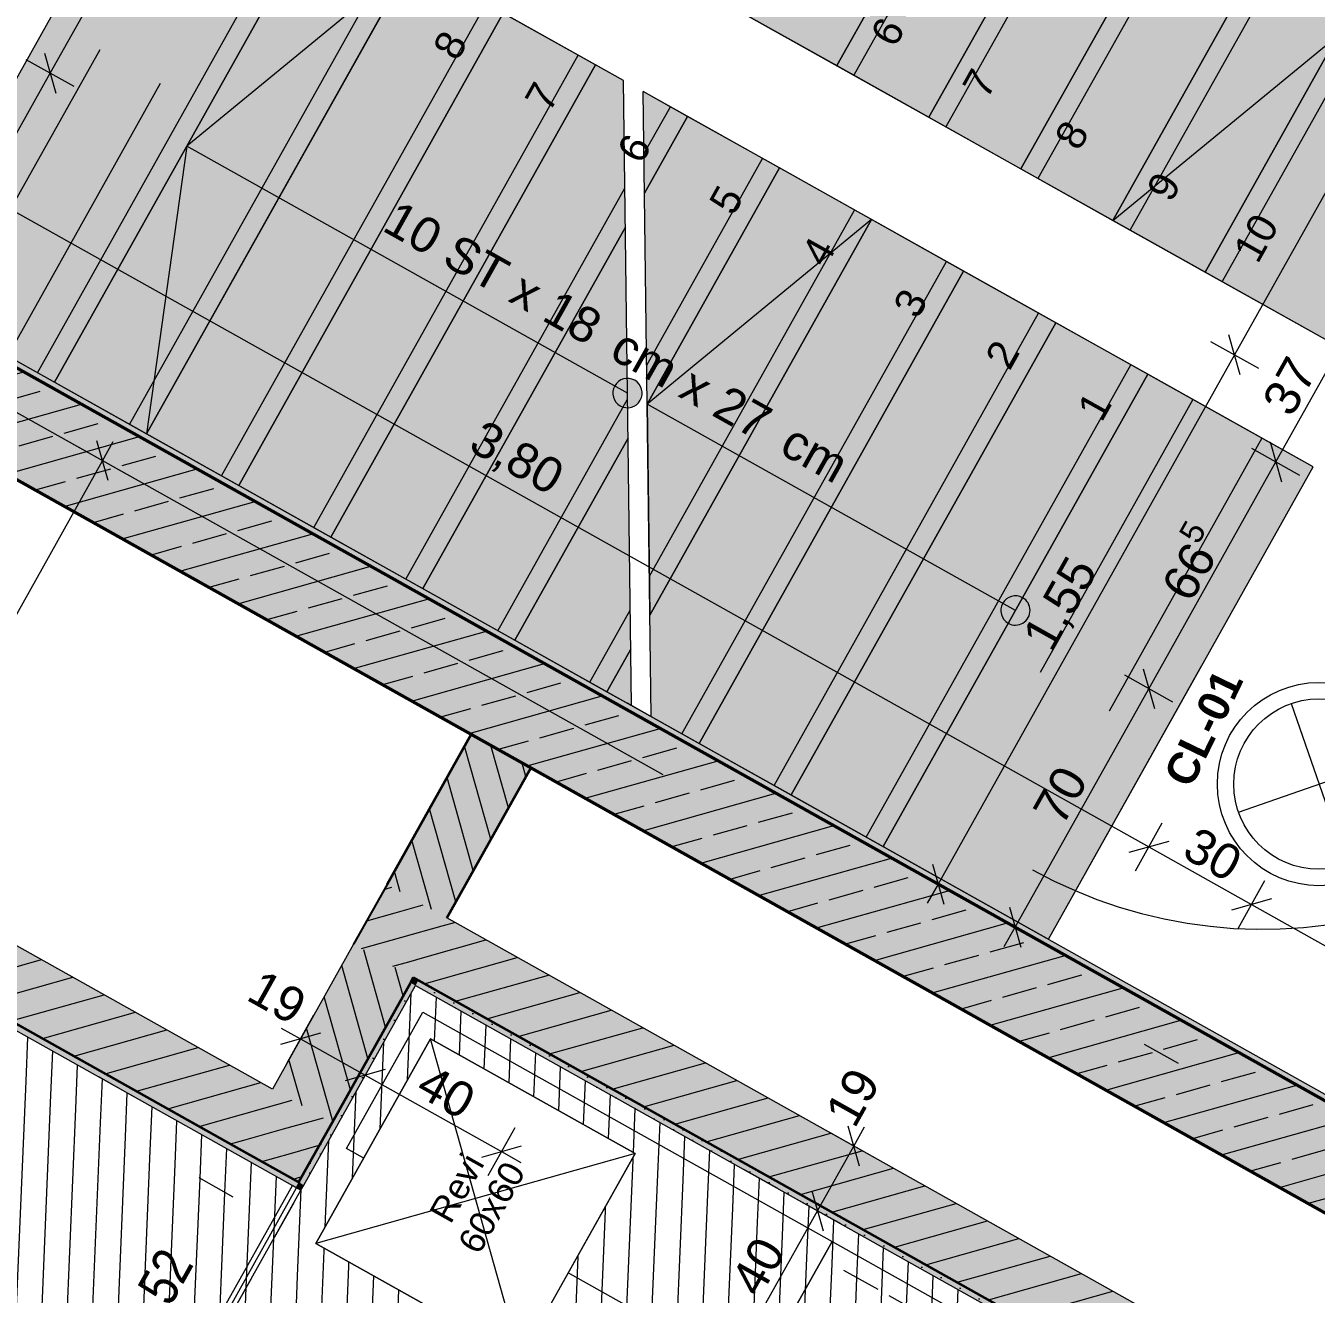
# Model space of a CAD drawing. Header units: metres. Extents: x -27.1 to 50.1, y 105.7 to 163.4.
# Drawn here: x 7.928 to 11.23, y 148.608 to 151.853 of the extents above; entities that cross this region are included whole.
import ezdxf

# ---------------------------------------------------------------- set-up
doc = ezdxf.new("R2010")
doc.units = ezdxf.units.M
doc.header["$MEASUREMENT"] = 0
for name, pattern in [('Punktlinie', [0.0035, 0, -0.0035]), ('Punktlinie_ eng', [0.00075, 0, -0.00075]), ('Strichlinie', [0.004, 0.003, -0.001]), ('Strichlinie-unter-Schnitt', [0.0024, 0.0016, -0.0008]), ('Strichlinie-über-Schnitt', [0.0023, 0.0008, -0.0015]), ('Strichlinie_ eng', [0.0023, 0.0015, -0.0008]), ('Strichpunktlinie', [0.006703, 0.003528, -0.001764, 0, -0.001411]), ('Wipeout_Contour', [1, 0, -1])]:
    doc.linetypes.add(name, pattern=pattern)
for name, color, linetype in [('00  Raster', 7, 'Continuous'), ('10  Treppen + Rampen', 7, 'Continuous'), ('10  Treppen + Rampen_Deckschraffur', 7, 'Continuous'), ('10  Wand Massiv', 7, 'Continuous'), ('10  Wand Massiv_Schnittschraffur', 7, 'Continuous'), ('20  Deckenspiegel + Einbauten', 7, 'Continuous'), ('40  Bemaßung 1_ 50 Deckenspiegel', 7, 'Continuous'), ('40 Text Ausbau 1_50 Deckenspiegel', 7, 'Continuous'), ('50  NUF - Raumstempel', 7, 'Continuous'), ('Neubau_20  Decke Abhangdecke', 7, 'Continuous'), ('Neubau_20  Decke Abhangdecke_Deckschraffur', 7, 'Continuous'), ('Neubau_20  Deckenspiegel + Einbauten', 7, 'Continuous'), ('Neubau_20  Möbel', 7, 'Continuous')]:
    doc.layers.add(name, color=color, linetype=linetype)
doc.styles.add('ERSTELLTER_STIL_1', font='arial.ttf')
doc.styles.add('ERSTELLTER_STIL_2', font='arial.ttf')
doc.styles.add('ERSTELLTER_STIL_3', font='')
doc.styles.get('ERSTELLTER_STIL_3').set_extended_font_data('Arial Narrow')
pattern_1 = [(87.605446, (0, 0), (-0.06494324, 0.002715745), [])]
pattern_2 = [(87.605446, (0, 0), (-0.02497817, 0.001044517), [0, -0.025])]
pattern_3 = [(15.737956, (0, 0), (-0.017630478, 0.062563295), [])]
pattern_4 = [(15.737956, (0, 0), (-0.017630478, 0.062563295), [])]

msp = doc.modelspace()

# ---------------------------------------------------------------- hatches: boundary and pattern name
at = {"layer": '10  Treppen + Rampen', "linetype": 'Continuous', "lineweight": 0, "true_color": 0xffffff}
for points in [[(9.4858, 150.9465, 1), (9.4491, 150.881, 1)], [(10.4784, 150.3903, 1), (10.4417, 150.3249, 1)]]:
    msp.add_hatch(color=7, dxfattribs=at).paths.add_polyline_path(points)
at = {"layer": '10  Treppen + Rampen_Deckschraffur', "linetype": 'Continuous', "lineweight": 0, "true_color": 0xffffff}
for points in [[(8.5897, 152.5432), (11.1807, 151.0915), (11.8577, 152.2997), (9.2667, 153.7515)], [(8.2729, 152.3768), (7.5959, 151.1686), (7.7661, 151.0733), (8.4431, 152.2815)], [(8.4431, 152.2815), (7.7661, 151.0733), (9.4778, 150.1142), (9.4572, 151.7133)], [(11.1807, 151.0915), (11.3683, 150.9864), (12.0453, 152.1946), (11.8577, 152.2997)], [(10.3571, 149.6215), (11.0341, 150.8298), (9.5075, 151.6851), (9.5281, 150.086)], [(10.3571, 149.6215), (10.5446, 149.5164), (11.2216, 150.7247), (11.0341, 150.8298)]]:
    msp.add_hatch(color=7, dxfattribs=at).paths.add_polyline_path(points)
at = {"layer": '10  Wand Massiv_Schnittschraffur', "linetype": 'Continuous', "lineweight": 0, "true_color": 0xffffff}
for points in [[(6.5853, 151.4311), (11.3835, 148.7426), (11.5057, 148.9607), (6.7075, 151.6492)], [(6.7206, 151.6418), (11.5057, 148.9607), (11.513, 148.9738), (6.7279, 151.6549)], [(8.5589, 149.1331), (6.0115, 150.5604), (5.926, 150.4078), (8.4734, 148.9805)], [(5.766, 150.4802), (8.6187, 148.8818), (8.626, 148.8949), (5.7733, 150.4933)], [(9.0673, 150.0404), (8.8522, 149.6566), (9.0048, 149.571), (9.2199, 149.9549)], [(8.7666, 149.5039), (8.9193, 149.4184), (8.8522, 149.6566)], [(8.9193, 149.4184), (9.0048, 149.571), (8.8522, 149.6566)], [(8.9193, 149.4184), (11.0828, 148.2061), (11.1684, 148.3588), (9.0048, 149.571)], [(8.5589, 149.1331), (8.7116, 149.0476), (8.9193, 149.4184), (8.7666, 149.5039)], [(8.912, 149.4053), (8.626, 148.8949), (8.6391, 148.8876), (8.9251, 149.3979)], [(8.912, 149.4053), (8.9251, 149.3979), (8.9193, 149.4184)], [(8.9251, 149.3979), (8.9324, 149.411), (8.9193, 149.4184)], [(8.9251, 149.3979), (11.0755, 148.193), (11.0828, 148.2061), (8.9324, 149.411)], [(8.4734, 148.9805), (8.626, 148.8949), (8.5589, 149.1331)], [(8.626, 148.8949), (8.7116, 149.0476), (8.5589, 149.1331)], [(8.626, 148.8949), (8.6187, 148.8818), (8.6318, 148.8745)], [(8.626, 148.8949), (8.6318, 148.8745), (8.6391, 148.8876)]]:
    msp.add_hatch(color=7, dxfattribs=at).paths.add_polyline_path(points)
at = {"layer": '10  Wand Massiv_Schnittschraffur', "linetype": 'Continuous', "lineweight": 13, "true_color": 0x000100}
h = msp.add_hatch(dxfattribs=at)
h.set_pattern_fill('Beton__Stahlbeton_0001', color=98, style=0, pattern_type=2)
h.set_pattern_definition([(195.73796, (0, 0), (-0.03254858, 0.11550147), []), (195.73796, (0.01627, -0.05775), (-0.03254858, 0.11550147), [0.09, -0.03])])
h.paths.add_polyline_path([(6.5853, 151.4311), (11.3835, 148.7426), (11.5057, 148.9607), (6.7075, 151.6492)])
h = msp.add_hatch(dxfattribs=at)
h.set_pattern_fill('Gips_0001', color=98, style=0, pattern_type=2)
h.set_pattern_definition(pattern_2)
h.paths.add_polyline_path([(6.7206, 151.6418), (11.5057, 148.9607), (11.513, 148.9738), (6.7279, 151.6549)])
h = msp.add_hatch(dxfattribs=at)
h.set_pattern_fill('MW_Kalksandstein_0001', color=98, style=0, pattern_type=2)
h.set_pattern_definition(pattern_4)
h.paths.add_polyline_path([(8.5589, 149.1331), (6.0115, 150.5604), (5.926, 150.4078), (8.4734, 148.9805)])
h = msp.add_hatch(dxfattribs=at)
h.set_pattern_fill('Gips_0001', color=98, style=0, pattern_type=2)
h.set_pattern_definition(pattern_2)
h.paths.add_polyline_path([(5.766, 150.4802), (8.6187, 148.8818), (8.626, 148.8949), (5.7733, 150.4933)])
h = msp.add_hatch(dxfattribs=at)
h.set_pattern_fill('MW_Kalksandstein_0001', color=98, style=0, pattern_type=2)
h.set_pattern_definition([(105.737956, (0, 0), (0.062563295, 0.017630478), [])])
h.paths.add_polyline_path([(9.0673, 150.0404), (8.8522, 149.6566), (9.0048, 149.571), (9.2199, 149.9549)])
h = msp.add_hatch(dxfattribs=at)
h.set_pattern_fill('MW_Kalksandstein_0001', color=98, style=0, pattern_type=2)
h.set_pattern_definition(pattern_3)
h.paths.add_polyline_path([(8.7666, 149.5039), (8.9193, 149.4184), (8.8522, 149.6566)])
h = msp.add_hatch(dxfattribs=at)
h.set_pattern_fill('MW_Kalksandstein_0001', color=98, style=0, pattern_type=2)
h.set_pattern_definition(pattern_3)
h.paths.add_polyline_path([(8.9193, 149.4184), (9.0048, 149.571), (8.8522, 149.6566)])
h = msp.add_hatch(dxfattribs=at)
h.set_pattern_fill('MW_Kalksandstein_0001', color=98, style=0, pattern_type=2)
h.set_pattern_definition(pattern_3)
h.paths.add_polyline_path([(8.9193, 149.4184), (11.0828, 148.2061), (11.1684, 148.3588), (9.0048, 149.571)])
h = msp.add_hatch(dxfattribs=at)
h.set_pattern_fill('MW_Kalksandstein_0001', color=98, style=0, pattern_type=2)
h.set_pattern_definition([(105.737956, (0, 0), (0.062563295, 0.017630478), [])])
h.paths.add_polyline_path([(8.5589, 149.1331), (8.7116, 149.0476), (8.9193, 149.4184), (8.7666, 149.5039)])
h = msp.add_hatch(dxfattribs=at)
h.set_pattern_fill('Gips_0001', color=98, style=0, pattern_type=2)
h.set_pattern_definition(pattern_2)
h.paths.add_polyline_path([(8.912, 149.4053), (8.626, 148.8949), (8.6391, 148.8876), (8.9251, 149.3979)])
h = msp.add_hatch(dxfattribs=at)
h.set_pattern_fill('Gips_0001', color=98, style=0, pattern_type=2)
h.set_pattern_definition(pattern_2)
h.paths.add_polyline_path([(8.912, 149.4053), (8.9251, 149.3979), (8.9193, 149.4184)])
h = msp.add_hatch(dxfattribs=at)
h.set_pattern_fill('Gips_0001', color=98, style=0, pattern_type=2)
h.set_pattern_definition(pattern_2)
h.paths.add_polyline_path([(8.9251, 149.3979), (8.9324, 149.411), (8.9193, 149.4184)])
h = msp.add_hatch(dxfattribs=at)
h.set_pattern_fill('Gips_0001', color=98, style=0, pattern_type=2)
h.set_pattern_definition(pattern_2)
h.paths.add_polyline_path([(8.9251, 149.3979), (11.0755, 148.193), (11.0828, 148.2061), (8.9324, 149.411)])
h = msp.add_hatch(dxfattribs=at)
h.set_pattern_fill('MW_Kalksandstein_0001', color=98, style=0, pattern_type=2)
h.set_pattern_definition(pattern_4)
h.paths.add_polyline_path([(8.4734, 148.9805), (8.626, 148.8949), (8.5589, 149.1331)])
h = msp.add_hatch(dxfattribs=at)
h.set_pattern_fill('MW_Kalksandstein_0001', color=98, style=0, pattern_type=2)
h.set_pattern_definition(pattern_4)
h.paths.add_polyline_path([(8.626, 148.8949), (8.7116, 149.0476), (8.5589, 149.1331)])
h = msp.add_hatch(dxfattribs=at)
h.set_pattern_fill('Gips_0001', color=98, style=0, pattern_type=2)
h.set_pattern_definition(pattern_2)
h.paths.add_polyline_path([(8.626, 148.8949), (8.6187, 148.8818), (8.6318, 148.8745)])
h = msp.add_hatch(dxfattribs=at)
h.set_pattern_fill('Gips_0001', color=98, style=0, pattern_type=2)
h.set_pattern_definition(pattern_2)
h.paths.add_polyline_path([(8.626, 148.8949), (8.6318, 148.8745), (8.6391, 148.8876)])
at = {"layer": 'Neubau_20  Decke Abhangdecke_Deckschraffur', "linetype": 'Continuous', "lineweight": 18, "true_color": 0xffd5aa}
h = msp.add_hatch(dxfattribs=at)
h.set_pattern_fill('Mauerwerk_0001', color=41, style=0, pattern_type=2)
h.set_pattern_definition(pattern_1)
h.paths.add_polyline_path([(5.1617, 149.1768), (7.9316, 147.6248), (8.6318, 148.8745), (5.8619, 150.4265)])
h.paths.add_polyline_path([(5.2978, 149.2151), (5.9003, 150.2903), (8.4957, 148.8361), (7.8932, 147.7609)], flags=0)
h = msp.add_hatch(dxfattribs=at)
h.set_pattern_fill('Mauerwerk_0001', color=41, style=0, pattern_type=2)
h.set_pattern_definition(pattern_1)
h.paths.add_polyline_path([(5.2978, 149.2151), (7.8932, 147.7609), (8.4957, 148.8361), (5.9003, 150.2903)])
h = msp.add_hatch(dxfattribs=at)
h.set_pattern_fill('Mauerwerk_0001', color=41, style=0, pattern_type=2)
h.set_pattern_definition(pattern_1)
h.paths.add_polyline_path([(7.9316, 147.6248), (10.1039, 146.4077), (10.8041, 147.6574), (11.0974, 148.1808), (8.9251, 149.3979)])
h.paths.add_polyline_path([(8.0677, 147.6632), (8.9634, 149.2618), (10.9612, 148.1424), (10.0655, 146.5438)], flags=0)
h = msp.add_hatch(dxfattribs=at)
h.set_pattern_fill('Mauerwerk_0001', color=41, style=0, pattern_type=2)
h.set_pattern_definition(pattern_1)
h.paths.add_polyline_path([(8.9634, 149.2618), (8.0677, 147.6632), (10.0655, 146.5438), (10.7168, 147.7062), (10.9612, 148.1424)])

# ---------------------------------------------------------------- linework, layer by layer
at = {"layer": '10  Treppen + Rampen', "color": 7, "linetype": 'Continuous', "lineweight": 18, "ltscale": 1000}
for p, q in [((10.003, 151.7514), (10.68, 152.9596)), ((10.68, 152.9596), (10.003, 151.7514)), ((10.2385, 151.6194), (10.9155, 152.8277)), ((10.9155, 152.8277), (10.2385, 151.6194)), ((10.4741, 151.4874), (11.1511, 152.6957)), ((11.1511, 152.6957), (10.4741, 151.4874)), ((10.7096, 151.3554), (11.3866, 152.5637)), ((11.3866, 152.5637), (10.7096, 151.3554)), ((10.9452, 151.2235), (11.6222, 152.4317)), ((11.6222, 152.4317), (10.9452, 151.2235)), ((8.2729, 152.3768), (7.5959, 151.1686)), ((8.6786, 152.1495), (8.0016, 150.9413)), ((8.0016, 150.9413), (8.6786, 152.1495)), ((8.9142, 152.0176), (8.2372, 150.8093)), ((8.2372, 150.8093), (8.9142, 152.0176)), ((8.9142, 152.0176), (8.3401, 151.5454)), ((9.1497, 151.8856), (8.4727, 150.6773)), ((8.4727, 150.6773), (9.1497, 151.8856)), ((9.3852, 151.7536), (9.1497, 151.8856)), ((9.7674, 151.8833), (10.003, 151.7514)), ((10.7096, 151.3554), (11.2837, 151.8276)), ((9.3852, 151.7536), (8.7082, 150.5453)), ((8.7082, 150.5453), (9.3852, 151.7536)), ((9.4572, 151.7133), (9.3852, 151.7536)), ((10.003, 151.7514), (10.2385, 151.6194)), ((9.4778, 150.1142), (9.4572, 151.7133)), ((9.6208, 151.6216), (9.5075, 151.6851)), ((9.5281, 150.086), (9.5075, 151.6851)), ((9.6208, 151.6216), (9.5109, 151.4255)), ((9.5109, 151.4255), (9.6208, 151.6216)), ((9.8563, 151.4897), (9.6208, 151.6216)), ((10.2385, 151.6194), (10.4741, 151.4874)), ((8.3401, 151.5454), (8.2372, 150.8093)), ((9.4675, 150.9137), (8.3401, 151.5454)), ((9.8563, 151.4897), (9.5178, 150.8855)), ((9.5178, 150.8855), (9.8563, 151.4897)), ((10.0919, 151.3577), (9.8563, 151.4897)), ((10.4741, 151.4874), (10.7096, 151.3554)), ((10.0919, 151.3577), (9.5178, 150.8855)), ((10.0919, 151.3577), (9.5248, 150.3456)), ((9.5248, 150.3456), (10.0919, 151.3577)), ((10.3274, 151.2257), (10.0919, 151.3577)), ((10.7096, 151.3554), (10.9452, 151.2235)), ((9.462, 151.3382), (8.9438, 150.4134)), ((8.9438, 150.4134), (9.462, 151.3382)), ((10.3274, 151.2257), (9.6504, 150.0174)), ((9.6504, 150.0174), (10.3274, 151.2257)), ((10.563, 151.0937), (10.3274, 151.2257)), ((10.9452, 151.2235), (11.3683, 150.9864)), ((7.5959, 151.1686), (8.0016, 150.9413)), ((10.563, 151.0937), (9.886, 149.8855)), ((9.886, 149.8855), (10.563, 151.0937)), ((10.7985, 150.9617), (10.563, 151.0937)), ((10.7985, 150.9617), (10.1215, 149.7535)), ((10.1215, 149.7535), (10.7985, 150.9617)), ((11.2216, 150.7247), (10.7985, 150.9617)), ((8.0016, 150.9413), (8.2372, 150.8093)), ((10.46, 150.3576), (9.5178, 150.8855)), ((9.5178, 150.8855), (9.5248, 150.3456)), ((8.2372, 150.8093), (8.4727, 150.6773)), ((9.469, 150.7983), (9.1793, 150.2814)), ((9.1793, 150.2814), (9.469, 150.7983)), ((10.5446, 149.5164), (11.2216, 150.7247)), ((8.4727, 150.6773), (8.7082, 150.5453)), ((8.7082, 150.5453), (8.9438, 150.4134)), ((8.9438, 150.4134), (9.1793, 150.2814)), ((9.1793, 150.2814), (9.4149, 150.1494)), ((9.4759, 150.2583), (9.4149, 150.1494)), ((9.4149, 150.1494), (9.4759, 150.2583)), ((9.4149, 150.1494), (9.4778, 150.1142)), ((9.5281, 150.086), (9.6504, 150.0174)), ((9.6504, 150.0174), (9.886, 149.8855)), ((9.886, 149.8855), (10.1215, 149.7535)), ((10.1215, 149.7535), (10.5446, 149.5164))]:
    msp.add_line(p, q, dxfattribs=at)
at = {"layer": '10  Treppen + Rampen', "color": 7, "linetype": 'Strichlinie', "lineweight": 13, "ltscale": 1000}
for p, q in [((10.7236, 152.9352), (10.0466, 151.7269)), ((10.9591, 152.8032), (10.2821, 151.5949)), ((11.1947, 152.6712), (10.5177, 151.463)), ((8.5897, 152.5432), (11.1807, 151.0915)), ((11.4302, 152.5393), (10.7532, 151.331)), ((11.6658, 152.4073), (10.9888, 151.199)), ((9.4572, 151.7133), (8.4431, 152.2815)), ((7.958, 150.9657), (8.635, 152.174)), ((8.1935, 150.8337), (8.8705, 152.042)), ((8.4291, 150.7018), (9.1061, 151.91)), ((8.6646, 150.5698), (9.3416, 151.778)), ((11.0341, 150.8298), (9.5075, 151.6851)), ((9.5096, 151.5255), (9.5772, 151.6461)), ((9.5166, 150.9855), (9.8127, 151.5141)), ((8.9002, 150.4378), (9.4607, 151.4382)), ((9.5235, 150.4456), (10.0483, 151.3821)), ((9.6068, 150.0419), (10.2838, 151.2501)), ((9.8424, 149.9099), (10.5194, 151.1182)), ((7.7661, 151.0733), (9.4778, 150.1142)), ((10.0779, 149.7779), (10.7549, 150.9862)), ((9.1357, 150.3058), (9.4677, 150.8983)), ((9.3713, 150.1738), (9.4746, 150.3583)), ((9.5281, 150.086), (10.3571, 149.6215))]:
    msp.add_line(p, q, dxfattribs=at)
at = {"layer": '10  Treppen + Rampen', "color": 7, "linetype": 'Strichlinie-über-Schnitt', "lineweight": 13, "ltscale": 1000}
for p, q in [((11.7343, 152.3689), (11.0573, 151.1606)), ((7.7268, 151.0952), (8.4038, 152.3035)), ((7.8816, 151.0085), (8.5586, 152.2168)), ((11.1807, 151.0915), (11.3683, 150.9864)), ((10.914, 150.897), (10.237, 149.6888)), ((11.2216, 150.7247), (11.0341, 150.8298)), ((11.0908, 150.798), (10.4138, 149.5897)), ((10.5446, 149.5164), (11.2216, 150.7247)), ((10.3571, 149.6215), (10.5446, 149.5164))]:
    msp.add_line(p, q, dxfattribs=at)
at = {"layer": '10  Treppen + Rampen', "color": 7, "linetype": 'Continuous', "lineweight": 18, "ltscale": 1000, "flags": 128}
for points in [[(9.4858, 150.9465, 1), (9.4491, 150.881, 1)], [(10.4784, 150.3903, 1), (10.4417, 150.3249, 1)]]:
    msp.add_lwpolyline(points, format="xyb", close=True, dxfattribs=at)
at = {"layer": '10  Treppen + Rampen', "color": 7, "linetype": 'Strichlinie_ eng', "lineweight": 13, "ltscale": 1000}
for centre, start, end in [((8.5374, 152.1942), 150.1915, 240.3735), ((11.0935, 150.762), 241.1019, 331.2838)]:
    msp.add_arc(centre, 1.22, start, end, dxfattribs=at)
at = {"layer": '10  Wand Massiv', "color": 7, "linetype": 'Continuous', "lineweight": 50, "ltscale": 1000}
msp.add_line((11.5057, 148.9607), (6.7206, 151.6418), dxfattribs=at)
at = {"layer": '10  Wand Massiv', "color": 7, "linetype": 'Continuous', "lineweight": 35, "ltscale": 1000}
for p, q in [((5.926, 150.4078), (8.4734, 148.9805)), ((8.7116, 149.0476), (8.912, 149.4053)), ((8.9193, 149.4184), (8.912, 149.4053)), ((8.9193, 149.4184), (8.912, 149.4053)), ((8.9193, 149.4184), (11.0828, 148.2061)), ((8.626, 148.8949), (8.7116, 149.0476)), ((8.626, 148.8949), (8.7116, 149.0476)), ((8.4734, 148.9805), (8.626, 148.8949))]:
    msp.add_line(p, q, dxfattribs=at)
at = {"layer": '10  Wand Massiv', "color": 7, "linetype": 'Continuous', "lineweight": 13, "ltscale": 1000, "flags": 128}
for points in [[(11.513, 148.9738), (6.7279, 151.6549)], [(8.5589, 149.1331), (6.0115, 150.5604)], [(5.7529, 150.4876), (8.6318, 148.8745)], [(11.1684, 148.3588), (9.0048, 149.571)], [(8.7666, 149.5039), (8.5589, 149.1331)], [(8.6391, 148.8876), (8.9251, 149.3979)], [(8.9251, 149.3979), (11.0755, 148.193)], [(8.6318, 148.8745), (8.6391, 148.8876)]]:
    msp.add_lwpolyline(points, dxfattribs=at)
at = {"layer": '10  Wand Massiv', "color": 7, "linetype": 'Continuous', "lineweight": 50, "ltscale": 1000, "flags": 128}
msp.add_lwpolyline([(6.5853, 151.4311), (11.3835, 148.7426)], dxfattribs=at)
at = {"layer": '10  Wand Massiv', "color": 7, "linetype": 'Continuous', "lineweight": 35, "ltscale": 1000, "flags": 128}
for points in [[(9.0673, 150.0404), (8.8522, 149.6566)], [(9.0048, 149.571), (9.2199, 149.9549)]]:
    msp.add_lwpolyline(points, dxfattribs=at)
at = {"layer": '10  Wand Massiv', "color": 7, "linetype": 'Continuous', "lineweight": 25, "ltscale": 1000, "flags": 128}
for points in [[(9.2199, 149.9549), (9.0673, 150.0404)], [(8.8522, 149.6566), (8.7666, 149.5039)]]:
    msp.add_lwpolyline(points, dxfattribs=at)
at = {"layer": '40  Bemaßung 1_ 50 Deckenspiegel', "color": 7, "linetype": 'Continuous', "lineweight": 13, "ltscale": 1000}
for p, q in [((7.9905, 151.7321), (8.4072, 152.4758)), ((11.7773, 152.362), (11.0207, 151.0117)), ((7.9762, 151.7831), (8.0049, 151.681)), ((8.0519, 151.6977), (7.9292, 151.7665)), ((7.6486, 151.1219), (7.9905, 151.7321)), ((7.4871, 151.6095), (10.8012, 149.7526)), ((10.9594, 151.046), (11.0821, 150.9773)), ((11.0351, 150.9606), (11.0064, 151.0627)), ((11.1261, 150.7377), (11.3069, 151.0603)), ((11.0207, 151.0117), (10.262, 149.6576)), ((8.1385, 150.6898), (8.1097, 150.7919)), ((8.1241, 150.7408), (8.1516, 150.7899)), ((11.1117, 150.7887), (11.1405, 150.6866)), ((8.1854, 150.7065), (8.0627, 150.7752)), ((11.1874, 150.7033), (11.0647, 150.772)), ((7.5424, 149.7027), (8.1241, 150.7408)), ((10.801, 150.1575), (11.1261, 150.7377)), ((10.8623, 150.1231), (10.7397, 150.1919)), ((10.7866, 150.2086), (10.8154, 150.1065)), ((10.459, 149.5472), (10.801, 150.1575)), ((10.7668, 149.6912), (10.8356, 149.8139)), ((10.8523, 149.7669), (10.7502, 149.7382)), ((10.8012, 149.7526), (11.064, 149.6053)), ((10.2007, 149.6919), (10.3234, 149.6232)), ((10.2476, 149.7086), (10.2764, 149.6065)), ((11.0297, 149.544), (11.0984, 149.6666)), ((10.262, 149.6576), (10.2345, 149.6085)), ((10.4446, 149.5982), (10.4734, 149.4961)), ((11.1151, 149.6197), (11.013, 149.5909)), ((11.064, 149.6053), (11.675, 149.263)), ((10.5204, 149.5128), (10.3977, 149.5815)), ((10.4315, 149.4981), (10.459, 149.5472)), ((8.5817, 149.289), (8.6308, 149.2615)), ((10.0611, 148.9362), (10.0323, 149.0383)), ((10.0467, 148.9873), (10.0742, 149.0364)), ((10.108, 148.9529), (9.9853, 149.0217)), ((9.9538, 148.8215), (10.0467, 148.9873)), ((9.9394, 148.8726), (9.9682, 148.7705)), ((10.0152, 148.7872), (9.8925, 148.8559)), ((9.7583, 148.4726), (9.9538, 148.8215))]:
    msp.add_line(p, q, dxfattribs=at)
at = {"layer": '50  NUF - Raumstempel', "color": 253, "linetype": 'Punktlinie', "lineweight": 18, "ltscale": 1000, "true_color": 0x9f9f9f, "flags": 128}
msp.add_lwpolyline([(8.2285, 154.3332), (9.5546, 153.5902), (11.6832, 152.3975), (11.6906, 152.4106), (13.0079, 151.6725), (11.4999, 148.9812), (6.7279, 151.6549)], close=True, dxfattribs=at)
at = {"layer": 'Neubau_20  Decke Abhangdecke', "color": 7, "linetype": 'Strichlinie-unter-Schnitt', "lineweight": 18, "ltscale": 1000}
for p, q in [((7.922, 147.6588), (8.61, 148.8867)), ((7.9316, 147.6248), (8.6318, 148.8745)), ((8.6318, 148.8745), (8.61, 148.8867))]:
    msp.add_line(p, q, dxfattribs=at)
at = {"layer": 'Neubau_20  Decke Abhangdecke', "color": 7, "linetype": 'Strichpunktlinie', "lineweight": 13, "ltscale": 1000}
msp.add_line((7.9268, 147.6418), (8.6209, 148.8806), dxfattribs=at)
at = {"layer": 'Neubau_20  Decke Abhangdecke', "color": 7, "linetype": 'Punktlinie_ eng', "lineweight": 13, "ltscale": 1000, "flags": 128}
for points in [[(5.1617, 149.1768), (7.9316, 147.6248), (8.6318, 148.8745), (5.8619, 150.4265)], [(5.2978, 149.2151), (7.8932, 147.7609), (8.4957, 148.8361), (5.9003, 150.2903)], [(5.2978, 149.2151), (7.8932, 147.7609), (8.4957, 148.8361), (5.9003, 150.2903)], [(7.9316, 147.6248), (10.1039, 146.4077), (10.8041, 147.6574), (11.0974, 148.1808), (8.9251, 149.3979)], [(8.0677, 147.6632), (10.0655, 146.5438), (10.9612, 148.1424), (8.9634, 149.2618)], [(8.9634, 149.2618), (8.0677, 147.6632), (10.0655, 146.5438), (10.7168, 147.7062), (10.9612, 148.1424)]]:
    msp.add_lwpolyline(points, close=True, dxfattribs=at)
at = {"layer": 'Neubau_20  Deckenspiegel + Einbauten', "color": 7, "linetype": 'Continuous', "lineweight": 13, "ltscale": 1000}
for p, q in [((11.1652, 150.1194), (11.3081, 149.7075)), ((11.0307, 149.8419), (11.4426, 149.9849))]:
    msp.add_line(p, q, dxfattribs=at)
for radius in [0.26, 0.218]:
    msp.add_circle((11.2367, 149.9134), radius, dxfattribs=at)
at = {"layer": 'Neubau_20  Möbel', "color": 9, "linetype": 'Continuous', "lineweight": 18, "ltscale": 1000}
for p, q in [((8.7487, 148.9809), (8.9442, 149.3299)), ((8.9442, 149.3299), (9.9911, 148.7433)), ((9.7956, 148.3944), (8.7487, 148.9809)), ((9.9911, 148.7433), (9.7956, 148.3944)), ((9.7956, 148.3944), (9.9911, 148.7433)), ((9.9911, 148.7433), (11.038, 148.1568))]:
    msp.add_line(p, q, dxfattribs=at)

# ---------------------------------------------------------------- texts
at = {"layer": '10  Treppen + Rampen', "color": 7, "linetype": 'Continuous', "lineweight": 13, "style": 'ERSTELLTER_STIL_1'}
for s, insert, char_height, attachment_point, rotation in [('\\A1;{\\pql;\\fArial|b0|i0|c0|p38;6}', (10.119, 151.8125), 0.075, 4, 60.7381), ('\\A1;{\\pql;\\fArial|b0|i0|c0|p38;8}', (8.9995, 151.7784), 0.075, 4, 60.738), ('\\A1;{\\pql;\\fArial|b0|i0|c0|p38;7}', (10.354, 151.6808), 0.075, 4, 60.7381), ('\\A1;{\\pql;\\fArial|b0|i0|c0|p38;7}', (9.2345, 151.6467), 0.075, 4, 60.738), ('\\A1;{\\pql;\\fArial|b0|i0|c0|p38;8}', (10.5901, 151.5485), 0.075, 4, 60.7381), ('\\A1;{\\pql;\\fArial|b0|i0|c0|p38;6}', (9.4705, 151.5144), 0.075, 4, 60.738), ('\\A1;{\\pql;\\fArial|b0|i0|c0|p38;6}', (9.4705, 151.5144), 0.075, 4, 60.738), ('\\A1;{\\pql;\\fArial|b0|i0|c0|p38;5}', (9.7061, 151.3825), 0.075, 4, 60.738), ('\\A1;{\\pql;\\fArial|b0|i0|c0|p38;5}', (9.7061, 151.3825), 0.075, 4, 60.738), ('\\A1;{\\pql;\\fArial|b0|i0|c0|p38;9}', (10.8256, 151.4166), 0.075, 4, 60.7381), ('\\A1;{\\pqc;\\pt0,0.05;\\fArial|b0|i0|c0|p38;10 ST x \\fArial|b0|i0|c0|p38;18\\fArial|b0|i0|c0|p38;\\A1{\\H.66x;\\S^  ;}\\fArial|b0|i0|c0|p38; cm\\fArial|b0|i0|c0|p38; x \\fArial|b0|i0|c0|p38;27\\fArial|b0|i0|c0|p38;\\A1{\\H.66x;\\S^  ;}\\fArial|b0|i0|c0|p38; cm\\fArial|b0|i0|c0|p38;\\fArial|b0|i0|c0|p38;\\fArial|b0|i0|c0|p38;\\A1{\\H.66x;\\S^  ;}\\fArial|b0|i0|c0|p38;}', (9.4144, 150.9771), 0.09, 8, 330.738), ('\\A1;{\\pql;\\fArial|b0|i0|c0|p38;10}', (11.0473, 151.2598), 0.075, 4, 60.7381), ('\\A1;{\\pql;\\fArial|b0|i0|c0|p38;4}', (9.9411, 151.2508), 0.075, 4, 60.738), ('\\A1;{\\pql;\\fArial|b0|i0|c0|p38;4}', (9.9411, 151.2508), 0.075, 4, 60.738), ('\\A1;{\\pql;\\fArial|b0|i0|c0|p38;3}', (10.1772, 151.1185), 0.075, 4, 60.738), ('\\A1;{\\pql;\\fArial|b0|i0|c0|p38;2}', (10.4122, 150.9868), 0.075, 4, 60.738), ('\\A1;{\\pql;\\fArial|b0|i0|c0|p38;1}', (10.6477, 150.8548), 0.075, 4, 60.738)]:
    msp.add_mtext(s, dxfattribs=dict(at, insert=insert, char_height=char_height, attachment_point=attachment_point, rotation=rotation))
at = {"layer": '20  Deckenspiegel + Einbauten', "color": 7, "linetype": 'Continuous', "lineweight": 13, "insert": (10.9048, 150.0742), "char_height": 0.08, "attachment_point": 2, "rotation": 64.1416, "style": 'ERSTELLTER_STIL_2'}
msp.add_mtext('\\A1;{\\pqc;\\fArial|b1|i0|c0|p38;C\\fArial|b1|i0|c0|p38;L-0\\fArial|b1|i0|c0|p38;1}', dxfattribs=at)
at = {"layer": '40  Bemaßung 1_ 50 Deckenspiegel', "color": 7, "linetype": 'Continuous', "lineweight": 13, "char_height": 0.09, "attachment_point": 7, "style": 'ERSTELLTER_STIL_1'}
for s, insert, width, rotation in [('\\A1;{\\pql;\\fArial|b0|i0|c0|p38;37}', (11.1674, 150.8482), 0.136595, 60.7379), ('\\A1;{\\pql;\\fArial|b0|i0|c0|p38;3,80}', (9.0485, 150.7552), 0.239452, 330.738), ('\\A1;{\\pql;\\fArial|b0|i0|c0|p38;1,55}', (10.5672, 150.239), 0.239452, 60.738), ('\\A1;{\\pql;\\fArial|b0|i0|c0|p38;70}', (10.5809, 149.8016), 0.136595, 60.7379), ('\\A1;{\\pql;\\fArial|b0|i0|c0|p38;30}', (10.8818, 149.728), 0.136595, 330.738), ('\\A1;{\\pql;\\fArial|b0|i0|c0|p38;19}', (8.4877, 149.3623), 0.136595, 330.738), ('\\A1;{\\pql;\\fArial|b0|i0|c0|p38;19}', (10.0493, 149.0288), 0.136595, 60.738), ('\\A1;{\\pql;\\fArial|b0|i0|c0|p38;40}', (9.807, 148.5963), 0.136595, 60.738)]:
    msp.add_mtext(s, dxfattribs=dict(at, insert=insert, width=width, rotation=rotation))
at = {"layer": '40  Bemaßung 1_ 50 Deckenspiegel', "color": 7, "linetype": 'Continuous', "lineweight": 13, "insert": (10.9316, 150.3613), "char_height": 0.09, "attachment_point": 7, "rotation": 60.7379, "style": 'ERSTELLTER_STIL_1'}
msp.add_mtext('\\A1;{\\pql;\\fArial|b0|i0|c0|p38;66\\fArial|b0|i0|c0|p38;\\A1{\\H.66x;\\S5^  ;}}', dxfattribs=at)
at = {"layer": '40 Text Ausbau 1_50 Deckenspiegel', "color": 7, "linetype": 'Continuous', "lineweight": 18, "insert": (8.3284, 148.7027), "char_height": 0.1, "attachment_point": 6, "rotation": 60.7609, "style": 'ERSTELLTER_STIL_3'}
msp.add_mtext('\\A1;{\\pqr;\\fArial Narrow|b0|i0|c0|p38;VK AD_01b +2,52}', dxfattribs=at)

# ---------------------------------------------------------------- next in the draw order: wipeouts: each hides what was drawn before it
at = {"color": 254, "linetype": 'Wipeout_Contour', "lineweight": 0, "ltscale": 596.522867}
msp.add_wipeout([(9.1936, 148.4451), (9.4869, 148.9685), (8.9634, 149.2618), (8.6701, 148.7384)], dxfattribs=at).dxf.layer = 'Neubau_20  Deckenspiegel + Einbauten'

# ---------------------------------------------------------------- next in the draw order: linework, layer by layer
at = {"layer": '00  Raster', "color": 7, "linetype": 'Strichpunktlinie', "lineweight": 13, "ltscale": 1000}
for p, q in [((15.4939, 146.6115), (-4.1154, 157.5987)), ((-11.9168, 108.1804), (14.1513, 154.7055))]:
    msp.add_line(p, q, dxfattribs=at)
at = {"layer": '40  Bemaßung 1_ 50 Deckenspiegel', "color": 7, "linetype": 'Continuous', "lineweight": 13, "ltscale": 1000}
for p, q in [((8.5964, 149.2002), (8.6652, 149.3228)), ((8.6819, 149.2759), (8.5798, 149.2471)), ((8.6308, 149.2615), (8.7966, 149.1686)), ((8.7622, 149.1073), (8.8309, 149.23)), ((8.8476, 149.183), (8.7455, 149.1542)), ((8.7966, 149.1686), (9.1455, 148.9731)), ((9.1112, 148.9118), (9.1799, 149.0344)), ((9.0945, 148.9587), (9.1966, 148.9875)), ((9.1455, 148.9731), (9.1946, 148.9456))]:
    msp.add_line(p, q, dxfattribs=at)
at = {"layer": 'Neubau_20  Deckenspiegel + Einbauten', "color": 7, "linetype": 'Continuous', "lineweight": 13, "ltscale": 1000}
for p, q in [((8.6701, 148.7384), (8.9634, 149.2618)), ((8.9634, 149.2618), (9.4869, 148.9685)), ((9.4869, 148.9685), (9.1936, 148.4451)), ((9.1936, 148.4451), (8.6701, 148.7384))]:
    msp.add_line(p, q, dxfattribs=at)
at = {"layer": 'Neubau_20  Deckenspiegel + Einbauten', "color": 7, "linetype": 'Strichlinie', "lineweight": 13, "ltscale": 1000}
for p, q in [((9.1936, 148.4451), (8.9634, 149.2618)), ((9.4869, 148.9685), (8.6701, 148.7384))]:
    msp.add_line(p, q, dxfattribs=at)
at = {"layer": 'Neubau_20  Deckenspiegel + Einbauten', "color": 7, "linetype": 'Continuous', "lineweight": 18, "ltscale": 1000, "flags": 128}
msp.add_lwpolyline([(9.1936, 148.4451), (9.4869, 148.9685), (8.9634, 149.2618), (8.6701, 148.7384)], close=True, dxfattribs=at)

# ---------------------------------------------------------------- next in the draw order: texts
at = {"layer": '20  Deckenspiegel + Einbauten', "color": 7, "linetype": 'Continuous', "lineweight": 13, "insert": (9.0023, 148.8961), "char_height": 0.065, "attachment_point": 2, "rotation": 60.738, "line_spacing_factor": 0.940294, "style": 'ERSTELLTER_STIL_1'}
msp.add_mtext('\\A1;{\\pqc;\\fArial|b0|i0|c0|p38;Revi\\P\\pqc;\\fArial|b0|i0|c0|p38;6\\fArial|b0|i0|c0|p38;0x\\fArial|b0|i0|c0|p38;6\\fArial|b0|i0|c0|p38;0}', dxfattribs=at)
at = {"layer": '40  Bemaßung 1_ 50 Deckenspiegel', "color": 7, "linetype": 'Continuous', "lineweight": 13, "insert": (8.9203, 149.12), "char_height": 0.09, "width": 0.136595, "attachment_point": 7, "rotation": 330.738, "style": 'ERSTELLTER_STIL_1'}
msp.add_mtext('\\A1;{\\pql;\\fArial|b0|i0|c0|p38;40}', dxfattribs=at)

doc.saveas('drawing.dxf')
